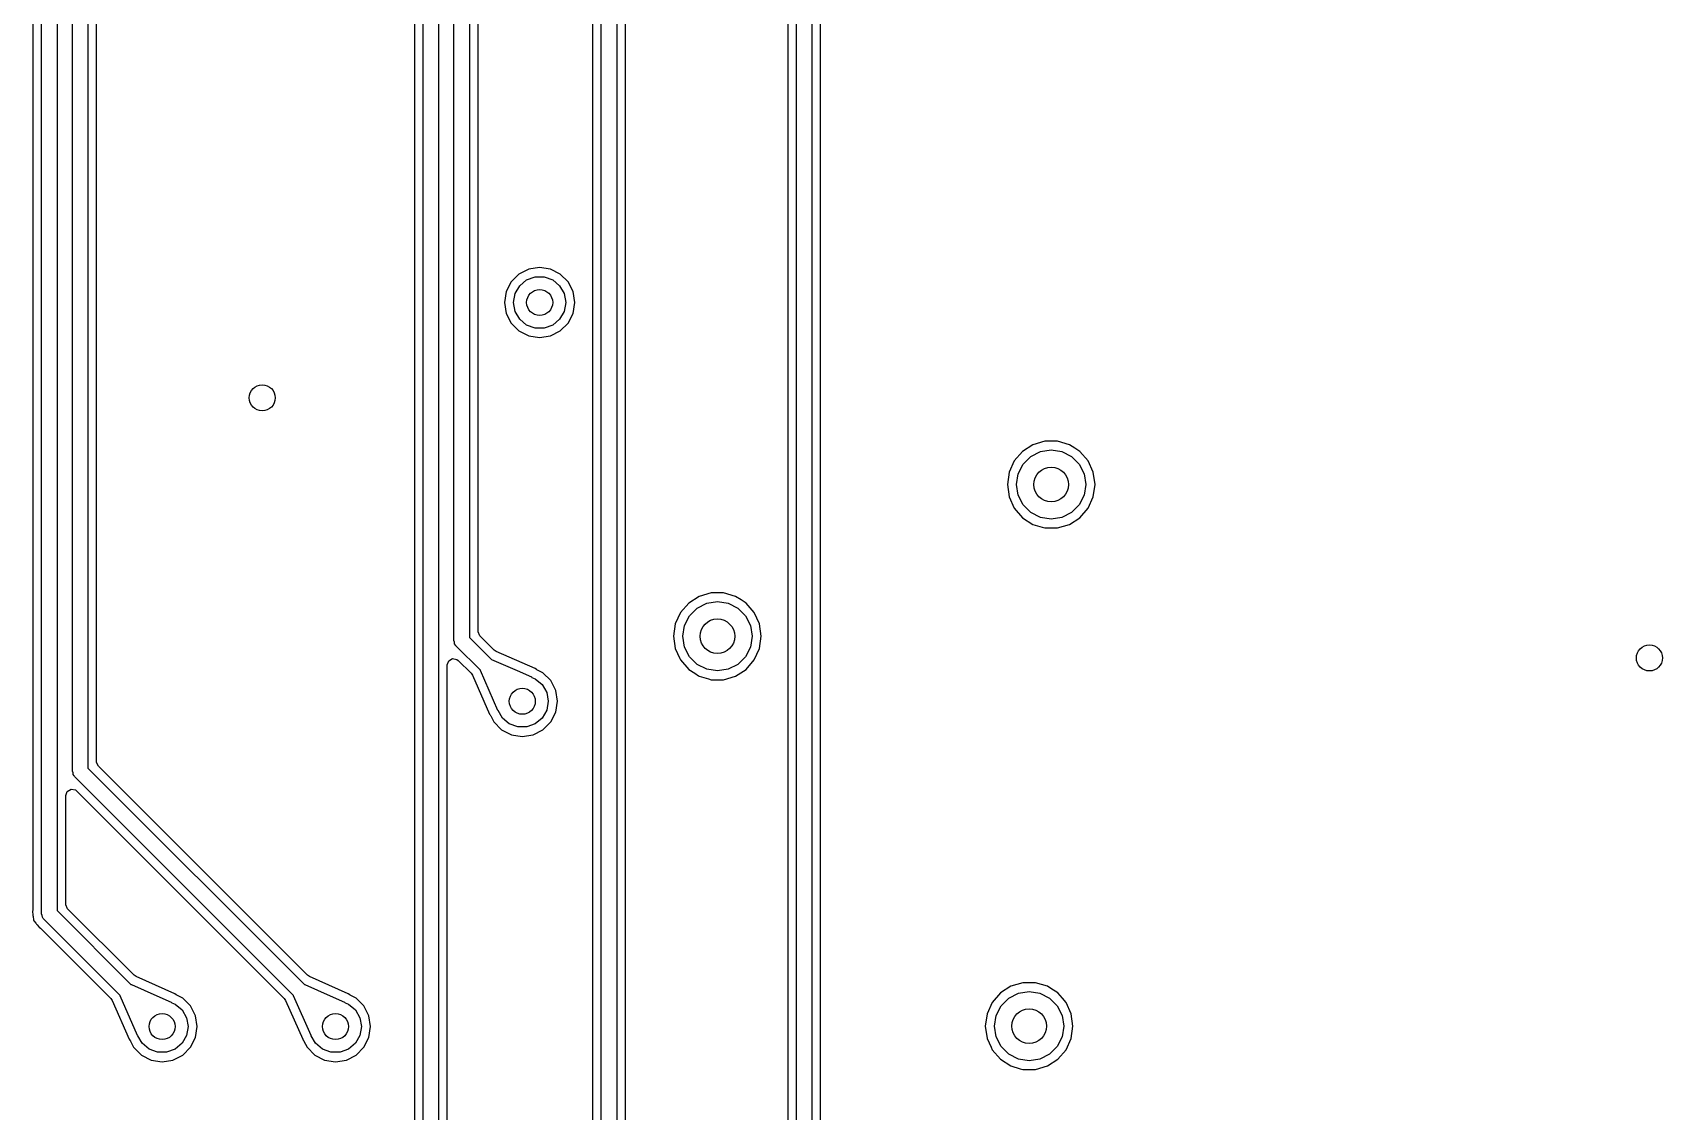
# Model space of a CAD drawing. Extents: x 107 to 211, y -135 to -72.
# Drawn here: x 134.35 to 153.15, y -109.73 to -97.29 of the extents above; entities that cross this region are included whole.
import ezdxf

# ---------------------------------------------------------------- set-up
doc = ezdxf.new("R2010")
doc.units = 0
doc.layers.add('BLACK', color=7, linetype='CONTINUOUS')

msp = doc.modelspace()

# ---------------------------------------------------------------- linework, layer by layer
at = {"layer": 'BLACK', "linetype": 'CONTINUOUS'}
for p, q in [((139.3889, -88.32), (139.3889, -104.263176)), ((139.2111, -104.3), (139.2111, -88.356824)), ((139.4894, -100.4), (139.4894, -89.188299)), ((138.8555, -119.9444), (138.8555, -90.001224)), ((139.0333, -89.9644), (139.0333, -119.907576)), ((138.755, -90.073504), (138.755, -119.899648)), ((134.355, -95.397457), (134.355, -107.406199)), ((134.4555, -107.450951), (134.4555, -95.352706)), ((134.6333, -95.389529), (134.6333, -107.414127)), ((134.8111, -105.806551), (134.8111, -95.5)), ((134.9889, -95.536823), (134.9889, -105.769727)), ((135.0894, -105.697447), (135.0894, -95.609103)), ((140.8106, -96.146489), (140.8106, -110.853508)), ((140.9111, -110.904436), (140.9111, -96.096681)), ((141.0889, -96.095563), (141.0889, -110.903318)), ((141.1894, -104.25), (141.1894, -96.14649)), ((143.0606, -96.359104), (143.0606, -110.640895)), ((143.1611, -110.713176), (143.1611, -96.286824)), ((143.3389, -96.25), (143.3389, -110.75)), ((143.4394, -102.5), (143.4394, -96.294751)), ((140.2, -99.994508), (140.074698, -100.014353)), ((140.325301, -100.014353), (140.2, -99.994508)), ((139.871951, -100.161656), (139.814353, -100.274698)), ((139.961656, -100.071951), (139.871951, -100.161656)), ((140.074698, -100.014353), (139.961656, -100.071951)), ((139.970187, -100.207164), (140.05, -100.140192)), ((140.05, -100.140192), (140.147906, -100.104558)), ((140.147906, -100.104558), (140.252094, -100.104558)), ((140.252094, -100.104558), (140.35, -100.140192)), ((140.325302, -100.014353), (140.325301, -100.014353)), ((140.325304, -100.014354), (140.325302, -100.014353)), ((140.438342, -100.07195), (140.325304, -100.014354)), ((140.35, -100.140192), (140.429813, -100.207164)), ((140.52805, -100.161658), (140.438342, -100.07195)), ((140.585646, -100.274696), (140.52805, -100.161658)), ((139.814353, -100.274698), (139.794508, -100.4)), ((139.9, -100.4), (139.918092, -100.297394)), ((139.918092, -100.297394), (139.970187, -100.207164)), ((140.429813, -100.207164), (140.481908, -100.297394)), ((140.481908, -100.297394), (140.5, -100.4)), ((140.605492, -100.4), (140.585646, -100.274696)), ((139.4894, -104.190896), (139.4894, -100.4)), ((139.794508, -100.4), (139.814353, -100.525301)), ((139.814353, -100.525301), (139.814353, -100.525302)), ((139.814353, -100.525302), (139.814354, -100.525304)), ((139.814354, -100.525304), (139.87195, -100.638342)), ((139.918092, -100.502606), (139.9, -100.4)), ((139.970187, -100.592836), (139.918092, -100.502606)), ((140.481908, -100.502606), (140.429813, -100.592836)), ((140.5, -100.4), (140.481908, -100.502606)), ((140.52805, -100.638342), (140.585646, -100.525304)), ((140.585646, -100.525304), (140.605492, -100.4)), ((139.87195, -100.638342), (139.961658, -100.72805)), ((139.961658, -100.72805), (140.074696, -100.785646)), ((140.05, -100.659808), (139.970187, -100.592836)), ((140.147906, -100.695442), (140.05, -100.659808)), ((140.252094, -100.695442), (140.147906, -100.695442)), ((140.35, -100.659808), (140.252094, -100.695442)), ((140.325304, -100.785646), (140.438342, -100.72805)), ((140.429813, -100.592836), (140.35, -100.659808)), ((140.438342, -100.72805), (140.52805, -100.638342)), ((140.074696, -100.785646), (140.2, -100.805492)), ((140.2, -100.805492), (140.325304, -100.785646)), ((145.889945, -102.040047), (145.768875, -102.117855)), ((145.889949, -102.040046), (145.889945, -102.040047)), ((146.028036, -101.9995), (145.889949, -102.040046)), ((146.028039, -101.9995), (146.028036, -101.9995)), ((146.171961, -101.9995), (146.028039, -101.9995)), ((146.171964, -101.9995), (146.171961, -101.9995)), ((146.31005, -102.040046), (146.171964, -101.9995)), ((146.310054, -102.040047), (146.31005, -102.040046)), ((146.374182, -102.08126), (146.310054, -102.040047)), ((145.674623, -102.226626), (145.614834, -102.357545)), ((145.768868, -102.11786), (145.674623, -102.226626)), ((145.768875, -102.117855), (145.768868, -102.11786)), ((145.776393, -102.264886), (145.864886, -102.176393)), ((145.864886, -102.176393), (145.976393, -102.119577)), ((145.976393, -102.119577), (146.1, -102.1)), ((146.1, -102.1), (146.223607, -102.119577)), ((146.223607, -102.119577), (146.335114, -102.176393)), ((146.335114, -102.176393), (146.423607, -102.264886)), ((146.431128, -102.117857), (146.374182, -102.08126)), ((146.525377, -102.226627), (146.431128, -102.117857)), ((146.585165, -102.357543), (146.525377, -102.226627)), ((145.614834, -102.357545), (145.594353, -102.5)), ((145.7, -102.5), (145.719577, -102.376393)), ((145.719577, -102.376393), (145.776393, -102.264886)), ((146.423607, -102.264886), (146.480423, -102.376393)), ((146.480423, -102.376393), (146.5, -102.5)), ((146.605647, -102.5), (146.585165, -102.357543)), ((143.4394, -108.745951), (143.4394, -102.5)), ((145.594353, -102.5), (145.614834, -102.642454)), ((145.719577, -102.623607), (145.7, -102.5)), ((145.776393, -102.735114), (145.719577, -102.623607)), ((146.480423, -102.623607), (146.423607, -102.735114)), ((146.5, -102.5), (146.480423, -102.623607)), ((146.585165, -102.642457), (146.605647, -102.5)), ((145.614834, -102.642454), (145.614834, -102.642455)), ((145.614834, -102.642455), (145.614835, -102.642457)), ((145.614835, -102.642457), (145.674623, -102.773373)), ((145.674623, -102.773373), (145.768868, -102.882139)), ((145.864886, -102.823607), (145.776393, -102.735114)), ((145.976393, -102.880423), (145.864886, -102.823607)), ((146.335114, -102.823607), (146.223607, -102.880423)), ((146.423607, -102.735114), (146.335114, -102.823607)), ((146.431128, -102.882143), (146.525377, -102.773373)), ((146.525377, -102.773373), (146.585165, -102.642457)), ((145.768868, -102.882139), (145.768869, -102.88214)), ((145.768869, -102.88214), (145.768872, -102.882143)), ((145.768872, -102.882143), (145.889947, -102.959953)), ((145.889947, -102.959953), (145.996403, -102.991211)), ((146.1, -102.9), (145.976393, -102.880423)), ((145.996403, -102.991211), (146.028035, -103.000499)), ((146.028035, -103.000499), (146.028037, -103.0005)), ((146.028037, -103.0005), (146.028039, -103.0005)), ((146.028039, -103.0005), (146.171963, -103.0005)), ((146.223607, -102.880423), (146.1, -102.9)), ((146.171963, -103.0005), (146.171964, -103.000499)), ((146.171964, -103.000499), (146.310053, -102.959953)), ((146.310053, -102.959953), (146.431128, -102.882143)), ((142.178036, -103.7495), (142.039949, -103.790046)), ((142.178039, -103.7495), (142.178036, -103.7495)), ((142.321961, -103.7495), (142.178039, -103.7495)), ((142.321964, -103.7495), (142.321961, -103.7495)), ((142.46005, -103.790046), (142.321964, -103.7495)), ((141.918868, -103.86786), (141.824623, -103.976626)), ((141.918875, -103.867855), (141.918868, -103.86786)), ((142.039945, -103.790047), (141.918875, -103.867855)), ((141.926393, -104.014886), (142.014886, -103.926393)), ((142.014886, -103.926393), (142.126393, -103.869577)), ((142.039949, -103.790046), (142.039945, -103.790047)), ((142.126393, -103.869577), (142.25, -103.85)), ((142.25, -103.85), (142.373607, -103.869577)), ((142.373607, -103.869577), (142.485114, -103.926393)), ((142.460054, -103.790047), (142.46005, -103.790046)), ((142.524182, -103.83126), (142.460054, -103.790047)), ((142.485114, -103.926393), (142.573607, -104.014886)), ((142.581128, -103.867857), (142.524182, -103.83126)), ((142.675377, -103.976627), (142.581128, -103.867857)), ((141.764834, -104.107545), (141.744353, -104.25)), ((141.824623, -103.976626), (141.764834, -104.107545)), ((141.85, -104.25), (141.869577, -104.126393)), ((141.869577, -104.126393), (141.926393, -104.014886)), ((142.573607, -104.014886), (142.630423, -104.126393)), ((142.630423, -104.126393), (142.65, -104.25)), ((142.735165, -104.107543), (142.675377, -103.976627)), ((142.755647, -104.25), (142.735165, -104.107543)), ((139.217737, -104.318235), (139.2111, -104.3)), ((139.219429, -104.337571), (139.217737, -104.318235)), ((139.3889, -104.263176), (139.640944, -104.51522)), ((139.489682, -104.197346), (139.4894, -104.190896)), ((139.511074, -104.243222), (139.489682, -104.197346)), ((139.676789, -104.408937), (139.511074, -104.243222)), ((141.1894, -110.853509), (141.1894, -104.25)), ((141.744353, -104.25), (141.764834, -104.392454)), ((141.869577, -104.373607), (141.85, -104.25)), ((142.65, -104.25), (142.630423, -104.373607)), ((142.735165, -104.392457), (142.755647, -104.25)), ((139.151113, -104.532738), (139.19495, -104.507428)), ((139.19495, -104.507428), (139.2448, -104.516218)), ((139.230561, -104.35347), (139.219429, -104.337571)), ((139.231899, -104.357144), (139.230561, -104.35347)), ((139.233972, -104.358341), (139.231899, -104.357144)), ((139.237138, -104.362862), (139.233972, -104.358341)), ((139.516011, -104.641735), (139.237138, -104.362862)), ((139.2448, -104.516218), (139.260126, -104.527978)), ((139.640944, -104.51522), (139.641206, -104.515112)), ((139.641206, -104.515112), (139.645926, -104.516106)), ((139.645926, -104.516106), (139.940367, -104.645926)), ((139.69926, -104.424321), (139.676789, -104.408937)), ((140.146932, -104.621701), (139.69926, -104.424321)), ((141.764834, -104.392454), (141.764834, -104.392455)), ((141.764834, -104.392455), (141.764835, -104.392457)), ((141.764835, -104.392457), (141.816457, -104.505492)), ((141.816457, -104.505492), (141.824623, -104.523373)), ((141.926393, -104.485114), (141.869577, -104.373607)), ((142.014886, -104.573607), (141.926393, -104.485114)), ((142.573607, -104.485114), (142.485114, -104.573607)), ((142.630423, -104.373607), (142.573607, -104.485114)), ((142.675377, -104.523373), (142.735165, -104.392457)), ((139.1338, -104.580304), (139.151113, -104.532738)), ((139.1338, -119.835295), (139.1338, -104.580304)), ((139.260126, -104.527978), (139.408937, -104.676789)), ((139.408937, -104.676789), (139.424321, -104.69926)), ((139.424321, -104.69926), (139.621701, -105.146932)), ((139.516106, -104.645926), (139.516011, -104.641735)), ((139.718235, -105.10437), (139.516106, -104.645926)), ((139.940367, -104.645926), (140.10437, -104.718235)), ((140.146933, -104.621701), (140.146932, -104.621701)), ((140.146936, -104.621703), (140.146933, -104.621701)), ((140.16395, -104.633636), (140.146936, -104.621703)), ((140.168403, -104.636314), (140.16395, -104.633636)), ((140.238342, -104.67195), (140.168403, -104.636314)), ((140.32805, -104.761658), (140.238342, -104.67195)), ((141.824623, -104.523373), (141.918868, -104.632139)), ((141.918868, -104.632139), (141.918869, -104.63214)), ((141.918869, -104.63214), (141.918872, -104.632143)), ((141.918872, -104.632143), (141.988343, -104.676789)), ((141.988343, -104.676789), (142.033576, -104.705859)), ((142.126393, -104.630423), (142.014886, -104.573607)), ((142.033576, -104.705859), (142.039947, -104.709953)), ((142.25, -104.65), (142.126393, -104.630423)), ((142.373607, -104.630423), (142.25, -104.65)), ((142.485114, -104.573607), (142.373607, -104.630423)), ((142.460053, -104.709953), (142.581128, -104.632143)), ((142.581128, -104.632143), (142.675377, -104.523373)), ((140.10437, -104.718235), (140.110558, -104.724709)), ((140.110558, -104.724709), (140.110546, -104.725832)), ((140.110546, -104.725832), (140.15, -104.740192)), ((140.15, -104.740192), (140.229813, -104.807164)), ((140.229813, -104.807164), (140.281908, -104.897394)), ((140.385646, -104.874696), (140.32805, -104.761658)), ((140.405492, -105), (140.385646, -104.874696)), ((142.039947, -104.709953), (142.146403, -104.741211)), ((142.146403, -104.741211), (142.178035, -104.750499)), ((142.178035, -104.750499), (142.178037, -104.7505)), ((142.178037, -104.7505), (142.178039, -104.7505)), ((142.178039, -104.7505), (142.321963, -104.7505)), ((142.321963, -104.7505), (142.321964, -104.750499)), ((142.321964, -104.750499), (142.460053, -104.709953)), ((140.281908, -104.897394), (140.3, -105)), ((140.3, -105), (140.281908, -105.102606)), ((140.385646, -105.125304), (140.405492, -105)), ((139.621701, -105.146932), (139.621702, -105.146933)), ((139.621702, -105.146933), (139.621705, -105.146939)), ((139.621705, -105.146939), (139.629014, -105.157504)), ((139.629014, -105.157504), (139.634234, -105.16505)), ((139.634234, -105.16505), (139.636766, -105.169291)), ((139.636766, -105.169291), (139.67195, -105.238342)), ((139.67195, -105.238342), (139.761658, -105.32805)), ((139.720253, -105.106349), (139.718235, -105.10437)), ((139.770187, -105.192836), (139.720253, -105.106349)), ((139.85, -105.259808), (139.770187, -105.192836)), ((139.947906, -105.295442), (139.85, -105.259808)), ((140.15, -105.259808), (140.052094, -105.295442)), ((140.229813, -105.192836), (140.15, -105.259808)), ((140.281908, -105.102606), (140.229813, -105.192836)), ((140.238342, -105.32805), (140.32805, -105.238342)), ((140.32805, -105.238342), (140.385646, -105.125304)), ((139.761658, -105.32805), (139.874696, -105.385646)), ((139.874696, -105.385646), (140, -105.405492)), ((140.052094, -105.295442), (139.947906, -105.295442)), ((140, -105.405492), (140.125304, -105.385646)), ((140.125304, -105.385646), (140.238342, -105.32805)), ((134.817737, -105.824786), (134.8111, -105.806551)), ((134.819429, -105.844122), (134.817737, -105.824786)), ((134.9889, -105.769727), (137.485944, -108.266771)), ((135.089682, -105.703897), (135.0894, -105.697447)), ((135.111074, -105.749773), (135.089682, -105.703897)), ((137.521789, -108.160488), (135.111074, -105.749773)), ((134.751113, -106.039289), (134.79495, -106.013979)), ((134.79495, -106.013979), (134.8448, -106.022769)), ((134.830561, -105.860021), (134.819429, -105.844122)), ((134.831899, -105.863695), (134.830561, -105.860021)), ((134.833972, -105.864892), (134.831899, -105.863695)), ((134.837138, -105.869413), (134.833972, -105.864892)), ((137.361011, -108.393286), (134.837138, -105.869413)), ((134.8448, -106.022769), (134.860126, -106.034529)), ((134.7338, -106.086855), (134.751113, -106.039289)), ((134.7338, -107.341847), (134.7338, -106.086855)), ((134.860126, -106.034529), (137.253937, -108.42834)), ((134.351862, -107.424667), (134.351351, -107.4292)), ((134.351351, -107.4292), (134.354767, -107.459521)), ((134.355, -107.406199), (134.351862, -107.424667)), ((134.354767, -107.459521), (134.355, -107.463667)), ((134.355, -107.463667), (134.355, -107.472293)), ((134.355, -107.472293), (134.35692, -107.480706)), ((134.35692, -107.480706), (134.357614, -107.484796)), ((134.357614, -107.484796), (134.361031, -107.515117)), ((134.361031, -107.515117), (134.362531, -107.519404)), ((134.362531, -107.519404), (134.367396, -107.53115)), ((134.462137, -107.469186), (134.4555, -107.450951)), ((134.463829, -107.488522), (134.462137, -107.469186)), ((134.474961, -107.504421), (134.463829, -107.488522)), ((134.476299, -107.508095), (134.474961, -107.504421)), ((134.478372, -107.509292), (134.476299, -107.508095)), ((134.481538, -107.513813), (134.478372, -107.509292)), ((135.361011, -108.393286), (134.481538, -107.513813)), ((134.6333, -107.414127), (135.485944, -108.266771)), ((134.734082, -107.348297), (134.7338, -107.341847)), ((134.755474, -107.394173), (134.734082, -107.348297)), ((135.521789, -108.160488), (134.755474, -107.394173)), ((134.367396, -107.53115), (134.369366, -107.535239)), ((134.369366, -107.535239), (134.388392, -107.559097)), ((134.388392, -107.559097), (134.390793, -107.562482)), ((134.390793, -107.562482), (134.395382, -107.569785)), ((134.395382, -107.569785), (134.401481, -107.575884)), ((134.401481, -107.575884), (134.404245, -107.578976)), ((134.404245, -107.578976), (134.423274, -107.602838)), ((134.423274, -107.602838), (134.423275, -107.602838)), ((134.423275, -107.602838), (134.426843, -107.605684)), ((134.426843, -107.605684), (134.442119, -107.616522)), ((134.442119, -107.616522), (135.253937, -108.42834)), ((135.485944, -108.266771), (135.486206, -108.266663)), ((135.486206, -108.266663), (135.490926, -108.267657)), ((135.490926, -108.267657), (135.785367, -108.397477)), ((135.54426, -108.175872), (135.521789, -108.160488)), ((135.991932, -108.373252), (135.54426, -108.175872)), ((137.485944, -108.266771), (137.486206, -108.266663)), ((137.486206, -108.266663), (137.490926, -108.267657)), ((137.490926, -108.267657), (137.785367, -108.397477)), ((137.54426, -108.175872), (137.521789, -108.160488)), ((137.991932, -108.373252), (137.54426, -108.175872)), ((145.773987, -108.245451), (145.6359, -108.285997)), ((145.77399, -108.245451), (145.773987, -108.245451)), ((145.917912, -108.245451), (145.77399, -108.245451)), ((145.917915, -108.245451), (145.917912, -108.245451)), ((146.056001, -108.285997), (145.917915, -108.245451)), ((135.253937, -108.42834), (135.269321, -108.450811)), ((135.269321, -108.450811), (135.466701, -108.898483)), ((135.361106, -108.397477), (135.361011, -108.393286)), ((135.563235, -108.855921), (135.361106, -108.397477)), ((135.785367, -108.397477), (135.94937, -108.469786)), ((135.991933, -108.373252), (135.991932, -108.373252)), ((135.991936, -108.373254), (135.991933, -108.373252)), ((136.00895, -108.385187), (135.991936, -108.373254)), ((136.013403, -108.387865), (136.00895, -108.385187)), ((136.083342, -108.423501), (136.013403, -108.387865)), ((136.17305, -108.513209), (136.083342, -108.423501)), ((137.253937, -108.42834), (137.269321, -108.450811)), ((137.269321, -108.450811), (137.466701, -108.898483)), ((137.361106, -108.397477), (137.361011, -108.393286)), ((137.563235, -108.855921), (137.361106, -108.397477)), ((137.785367, -108.397477), (137.94937, -108.469786)), ((137.991933, -108.373252), (137.991932, -108.373252)), ((137.991936, -108.373254), (137.991933, -108.373252)), ((138.00895, -108.385187), (137.991936, -108.373254)), ((138.013403, -108.387865), (138.00895, -108.385187)), ((138.083342, -108.423501), (138.013403, -108.387865)), ((138.17305, -108.513209), (138.083342, -108.423501)), ((145.514819, -108.363811), (145.420574, -108.472577)), ((145.514826, -108.363806), (145.514819, -108.363811)), ((145.635896, -108.285998), (145.514826, -108.363806)), ((145.522344, -108.510837), (145.610837, -108.422344)), ((145.610837, -108.422344), (145.722344, -108.365528)), ((145.6359, -108.285997), (145.635896, -108.285998)), ((145.722344, -108.365528), (145.845951, -108.345951)), ((145.845951, -108.345951), (145.969558, -108.365528)), ((145.969558, -108.365528), (146.081065, -108.422344)), ((146.056005, -108.285998), (146.056001, -108.285997)), ((146.09526, -108.311226), (146.056005, -108.285998)), ((146.081065, -108.422344), (146.169558, -108.510837)), ((146.177079, -108.363808), (146.09526, -108.311226)), ((146.17708, -108.36381), (146.177079, -108.363808)), ((146.177082, -108.363811), (146.17708, -108.36381)), ((146.228803, -108.423501), (146.177082, -108.363811)), ((146.271328, -108.472578), (146.228803, -108.423501)), ((135.94937, -108.469786), (135.955558, -108.47626)), ((135.955558, -108.47626), (135.955546, -108.477383)), ((135.955546, -108.477383), (135.995, -108.491743)), ((135.995, -108.491743), (136.074813, -108.558715)), ((136.074813, -108.558715), (136.126908, -108.648945)), ((136.126908, -108.648945), (136.145, -108.751551)), ((136.230646, -108.626247), (136.17305, -108.513209)), ((136.250492, -108.751551), (136.230646, -108.626247)), ((137.94937, -108.469786), (137.955558, -108.47626)), ((137.955558, -108.47626), (137.955546, -108.477383)), ((137.955546, -108.477383), (137.995, -108.491743)), ((137.995, -108.491743), (138.074813, -108.558715)), ((138.074813, -108.558715), (138.126908, -108.648945)), ((138.126908, -108.648945), (138.145, -108.751551)), ((138.230646, -108.626247), (138.17305, -108.513209)), ((138.250492, -108.751551), (138.230646, -108.626247)), ((145.360785, -108.603496), (145.340304, -108.745951)), ((145.420574, -108.472577), (145.360785, -108.603496)), ((145.445951, -108.745951), (145.465528, -108.622344)), ((145.465528, -108.622344), (145.522344, -108.510837)), ((146.169558, -108.510837), (146.226374, -108.622344)), ((146.226374, -108.622344), (146.245951, -108.745951)), ((146.331116, -108.603494), (146.271328, -108.472578)), ((146.351598, -108.745951), (146.331116, -108.603494)), ((136.145, -108.751551), (136.126908, -108.854157)), ((136.230646, -108.876855), (136.250492, -108.751551)), ((138.145, -108.751551), (138.126908, -108.854157)), ((138.230646, -108.876855), (138.250492, -108.751551)), ((143.4394, -110.705248), (143.4394, -108.745951)), ((145.340304, -108.745951), (145.360785, -108.888405)), ((145.465528, -108.869558), (145.445951, -108.745951)), ((146.245951, -108.745951), (146.226374, -108.869558)), ((146.331116, -108.888408), (146.351598, -108.745951)), ((135.466701, -108.898483), (135.466702, -108.898484)), ((135.466702, -108.898484), (135.466705, -108.89849)), ((135.466705, -108.89849), (135.474014, -108.909055)), ((135.474014, -108.909055), (135.479234, -108.916601)), ((135.479234, -108.916601), (135.481766, -108.920842)), ((135.481766, -108.920842), (135.51695, -108.989893)), ((135.51695, -108.989893), (135.606658, -109.079601)), ((135.565253, -108.8579), (135.563235, -108.855921)), ((135.615187, -108.944387), (135.565253, -108.8579)), ((135.695, -109.011359), (135.615187, -108.944387)), ((135.792906, -109.046993), (135.695, -109.011359)), ((135.995, -109.011359), (135.897094, -109.046993)), ((136.074813, -108.944387), (135.995, -109.011359)), ((136.126908, -108.854157), (136.074813, -108.944387)), ((136.083342, -109.079601), (136.17305, -108.989893)), ((136.17305, -108.989893), (136.230646, -108.876855)), ((137.466701, -108.898483), (137.466702, -108.898484)), ((137.466702, -108.898484), (137.466705, -108.89849)), ((137.466705, -108.89849), (137.474014, -108.909055)), ((137.474014, -108.909055), (137.479234, -108.916601)), ((137.479234, -108.916601), (137.481766, -108.920842)), ((137.481766, -108.920842), (137.51695, -108.989893)), ((137.51695, -108.989893), (137.606658, -109.079601)), ((137.565253, -108.8579), (137.563235, -108.855921)), ((137.615187, -108.944387), (137.565253, -108.8579)), ((137.695, -109.011359), (137.615187, -108.944387)), ((137.792906, -109.046993), (137.695, -109.011359)), ((137.995, -109.011359), (137.897094, -109.046993)), ((138.074813, -108.944387), (137.995, -109.011359)), ((138.126908, -108.854157), (138.074813, -108.944387)), ((138.083342, -109.079601), (138.17305, -108.989893)), ((138.17305, -108.989893), (138.230646, -108.876855)), ((145.360785, -108.888405), (145.360785, -108.888406)), ((145.360785, -108.888406), (145.360786, -108.888408)), ((145.360786, -108.888408), (145.407468, -108.990626)), ((145.407468, -108.990626), (145.420574, -109.019324)), ((145.420574, -109.019324), (145.514819, -109.12809)), ((145.522344, -108.981065), (145.465528, -108.869558)), ((145.610837, -109.069558), (145.522344, -108.981065)), ((146.169558, -108.981065), (146.081065, -109.069558)), ((146.226374, -108.869558), (146.169558, -108.981065)), ((146.177079, -109.128094), (146.271328, -109.019324)), ((146.271328, -109.019324), (146.331116, -108.888408)), ((135.606658, -109.079601), (135.719696, -109.137197)), ((135.719696, -109.137197), (135.845, -109.157043)), ((135.897094, -109.046993), (135.792906, -109.046993)), ((135.845, -109.157043), (135.970304, -109.137197)), ((135.970304, -109.137197), (136.083342, -109.079601)), ((137.606658, -109.079601), (137.719696, -109.137197)), ((137.719696, -109.137197), (137.845, -109.157043)), ((137.897094, -109.046993), (137.792906, -109.046993)), ((137.845, -109.157043), (137.970304, -109.137197)), ((137.970304, -109.137197), (138.083342, -109.079601)), ((145.514819, -109.12809), (145.51482, -109.128091)), ((145.51482, -109.128091), (145.514823, -109.128094)), ((145.514823, -109.128094), (145.635898, -109.205904)), ((145.722344, -109.126374), (145.610837, -109.069558)), ((145.635898, -109.205904), (145.742354, -109.237162)), ((145.845951, -109.145951), (145.722344, -109.126374)), ((145.969558, -109.126374), (145.845951, -109.145951)), ((145.917915, -109.24645), (146.056004, -109.205904)), ((146.081065, -109.069558), (145.969558, -109.126374)), ((146.056004, -109.205904), (146.177079, -109.128094)), ((145.742354, -109.237162), (145.773986, -109.24645)), ((145.773986, -109.24645), (145.773988, -109.246451)), ((145.773988, -109.246451), (145.77399, -109.246451)), ((145.77399, -109.246451), (145.917914, -109.246451)), ((145.917914, -109.246451), (145.917915, -109.24645))]:
    msp.add_line(p, q, dxfattribs=at)
at = {"layer": 'BLACK'}
for centre, radius in [((140.2, -100.4), 0.15), ((137, -101.5), 0.15), ((146.1, -102.5), 0.2), ((142.25, -104.25), 0.2), ((153, -104.5), 0.15), ((140, -105), 0.15), ((135.845, -108.751551), 0.15), ((137.845, -108.751551), 0.15), ((145.845951, -108.745951), 0.2)]:
    msp.add_circle(centre, radius, dxfattribs=at)

doc.saveas('drawing.dxf')
